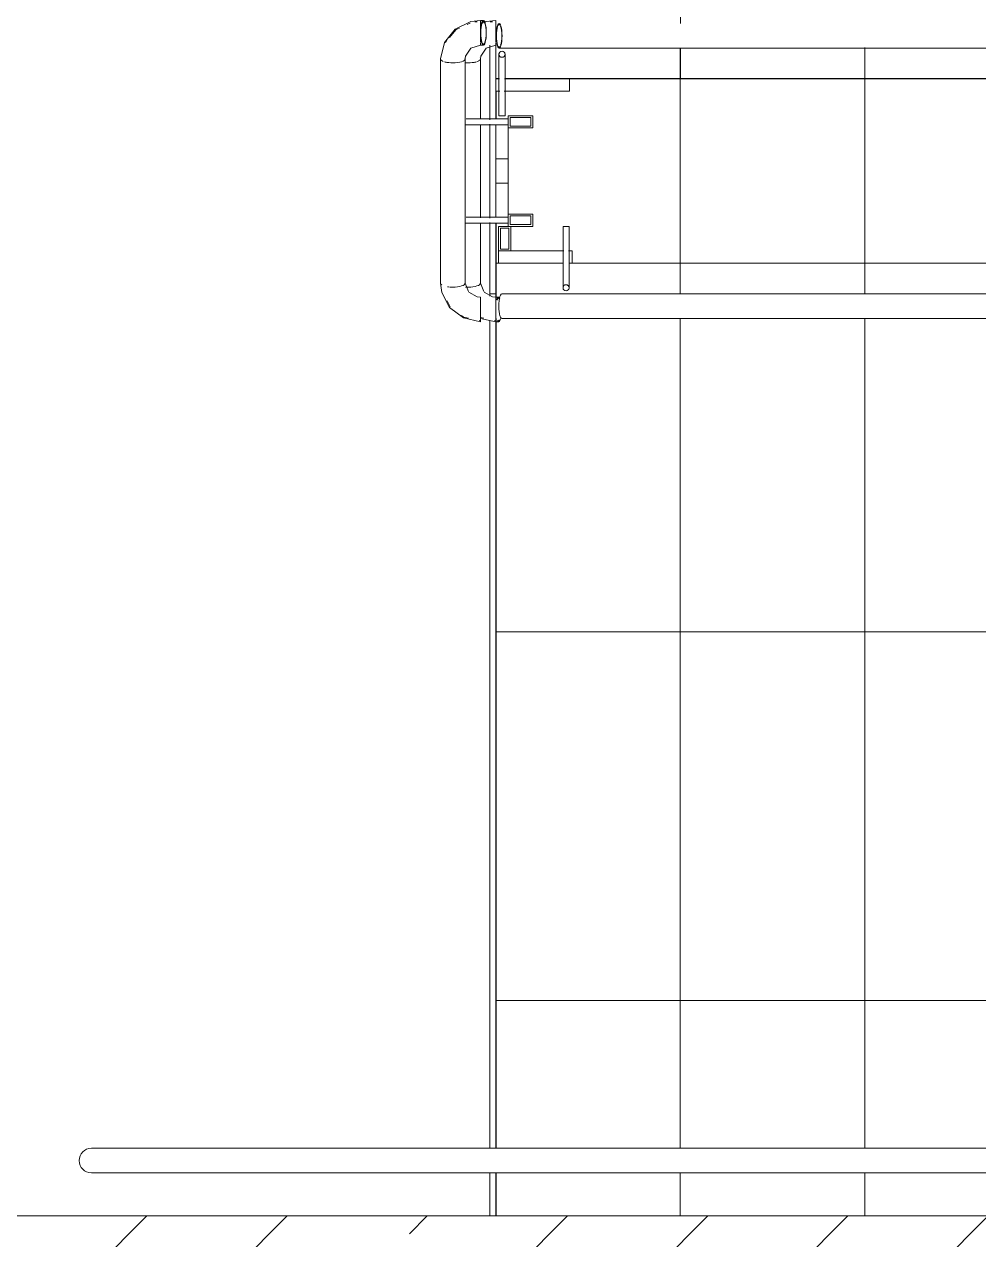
# Model space of a CAD drawing. Header units: millimetres. Extents: x -6467 to 106027, y -7090 to 195095.
# Drawn here: x 94833 to 96385, y 81992 to 83969 of the extents above; entities that cross this region are included whole.
import ezdxf

# ---------------------------------------------------------------- set-up
doc = ezdxf.new("R2010")
doc.units = ezdxf.units.MM
doc.linetypes.add('50_200_ШТРИХ_1Т_ш5_п1_п1_', pattern=[1400, 1000, -200, 0, -200])
for name, color, linetype, lineweight in [('A-FLOR', 7, 'Continuous', 9), ('A-WALL', 7, 'Continuous', 5), ('Ограждение', 7, 'Continuous', 9), ('Ограждение-1', 7, 'Continuous', 20)]:
    doc.layers.add(name, color=color, linetype=linetype, lineweight=lineweight)
for name, color, linetype, lineweight, true_color in [('S-STRS-1', 7, 'Continuous', 9, 0xaaaaaa), ('S-STRS-2', 7, 'Continuous', 5, 0xbfbfbf), ('Оси-3', 7, '50_200_ШТРИХ_1Т_ш5_п1_п1_', 9, 0xaaaaaa)]:
    doc.layers.add(name, color=color, linetype=linetype, lineweight=lineweight, true_color=true_color)
pattern_1 = [(0, (99500, 83880.7), (0, 600), []), (90, (99500, 83880.7), (-600, 4e-14), [])]
pattern_2 = [(180, (95600, 83880.7), (-7e-14, -600), []), (270, (95600, 83880.7), (600, 4e-14), [])]
pattern_3 = [(180, (95600, 83580.7), (-7e-14, -600), []), (270, (95600, 83580.7), (600, 4e-14), [])]

# ---------------------------------------------------------------- blocks, each defined once
blk = doc.blocks.new('О_Элемент поручня_Пристенный_Двухуровневый_Труба_ГОСТ 87321 - О_Элемент поручня_Пристенный_Двухуровневый_Труба_ГОСТ 8732-78 2-21433407-АИ_План этажа Радиаторы_2')
at = {"layer": 'Ограждение'}
for p, q in [((-4640, 0), (280, 0)), ((280, -40), (-4640, -40))]:
    blk.add_line(p, q, dxfattribs=at)
blk.add_arc((280, -20), 20, 270, 90, dxfattribs=at)
blk = doc.blocks.new('О_Элемент ограждения_Обод_Труба_ГОСТ 8645-68 - О_Элемент ограждения_Обод_Труба_ГОСТ 8645-68-26169631-АИ_План этажа Радиаторы_2')
at = {"layer": 'Ограждение-1'}
for p, q in [((0, 20), (-20, 20)), ((-20, 20), (-20, -20)), ((0, -20), (0, 20)), ((-17, 17), (-3, 17)), ((-17, -17), (-17, 17)), ((-3, 17), (-3, -17)), ((-3, -17), (-17, -17)), ((-20, -20), (0, -20))]:
    blk.add_line(p, q, dxfattribs=at)
blk = doc.blocks.new('О_Полоса_Трапеция прямоугольная_Прокат_ГОСТ 103-2006 - Крепежная пластина-V190-АИ_План этажа Радиаторы_2')
at = {"layer": 'Ограждение'}
for p, q in [((95604.3, 83600.7), (95604.3, 83580.7)), ((95710.8, 83600.7), (95624.3, 83600.7)), ((95724.3, 83600.7), (95717.9, 83600.7)), ((95724.3, 83580.7), (95724.3, 83600.7))]:
    blk.add_line(p, q, dxfattribs=at)
blk = doc.blocks.new('О_Кронштейн_Форма Г_Круг_ГОСТ 2590-2006 - О_Кронштейн_Форма Г_Круг_ГОСТ 2590-2006-18969516-АИ_План этажа Радиаторы_2')
at = {"layer": 'Ограждение'}
for p, q in [((21685.8, 45871), (21685.8, 45946)), ((21695.8, 45946), (21695.8, 45871)), ((21685.8, 45871), (21690.8, 45871)), ((21690.8, 45871), (21695.8, 45871))]:
    blk.add_line(p, q, dxfattribs=at)
at = {"layer": 'Ограждение', "flags": 128}
for points in [[(21685.8, 45946), (21685.8, 45962.4), (21685.8, 45970.8), (21685.8, 45971)], [(21695.8, 45971), (21695.8, 45964.9), (21695.8, 45949.6), (21695.8, 45946)]]:
    blk.add_lwpolyline(points, dxfattribs=at)
at = {"layer": 'Ограждение'}
for start, end in [(90, 270), (270, 90)]:
    blk.add_arc((21690.8, 45971), 5, start, end, dxfattribs=at)
blk = doc.blocks.new('О_Кронштейн_Форма Г_Круг_ГОСТ 2590-2006 - О_Кронштейн_Форма Г_Круг_ГОСТ 2590-2006-V142-АИ_План этажа Радиаторы_2')
at = {"layer": 'Ограждение'}
for p, q in [((17905.8, 45871), (17905.8, 45946)), ((17915.8, 45946), (17915.8, 45871)), ((17905.8, 45871), (17906, 45871)), ((17915.6, 45871), (17915.8, 45871))]:
    blk.add_line(p, q, dxfattribs=at)
at = {"layer": 'Ограждение', "flags": 128}
for points in [[(17905.8, 45946), (17905.8, 45962.4), (17905.8, 45970.8), (17905.8, 45971)], [(17915.8, 45971), (17915.8, 45964.9), (17915.8, 45949.6), (17915.8, 45946)]]:
    blk.add_lwpolyline(points, dxfattribs=at)
at = {"layer": 'Ограждение'}
for start, end in [(285, 45), (150, 195), (225, 240)]:
    blk.add_arc((17910.8, 45971), 5, start, end, dxfattribs=at)
blk = doc.blocks.new('О_Элемент поручня_Маршевый_Труба_ГОСТ 8732-78 - О_Элемент поручня_Маршевый_Труба_ГОСТ 8732-78-V191-АИ_План этажа Радиаторы_2')
at = {"layer": 'Ограждение'}
for p, q in [((-13.2, 40), (-3902.6, 40)), ((-3902.6, 0), (-13.2, 0))]:
    blk.add_line(p, q, dxfattribs=at)
at = {"layer": 'Ограждение', "flags": 128}
for points in [[(-8.4, 20), (-8.6, 24.5), (-8.9, 28.7), (-9.5, 32.5), (-10.2, 35.6), (-11.1, 38), (-12.1, 39.5), (-13.2, 40)], [(-13.2, 0), (-12.1, 0.5), (-11.1, 2), (-10.2, 4.4), (-9.5, 7.5), (-8.9, 11.3), (-8.6, 15.5), (-8.4, 20)]]:
    blk.add_lwpolyline(points, dxfattribs=at)
blk = doc.blocks.new('О_Элемент поручня_Маршевый_Труба_ГОСТ 8732-78 - О_Элемент поручня_Маршевый_Труба_ГОСТ 8732-78-V193-АИ_План этажа Радиаторы_2')
at = {"layer": 'Ограждение'}
blk.add_line((-3902.6, 0), (-13.2, 0), dxfattribs=at)
at = {"layer": 'Ограждение', "flags": 128}
for points in [[(-3907.3, 20), (-3907.2, 24.5), (-3906.9, 28.7), (-3906.3, 32.5), (-3905.6, 35.6), (-3904.7, 38), (-3903.7, 39.5), (-3902.6, 40)], [(-3902.6, 40), (-3901.6, 39.5), (-3900.6, 38), (-3899.7, 35.6), (-3898.9, 32.5), (-3898.4, 28.7), (-3898, 24.5), (-3897.9, 20)], [(-3906.5, 8.9), (-3906.9, 11.3), (-3907.2, 15.5), (-3907.3, 20)], [(-3901.1, 37.3), (-3902.1, 38.4), (-3903.1, 38.4), (-3904.2, 37.3), (-3905.1, 35.2), (-3905.9, 32.3), (-3906.5, 28.6), (-3906.9, 24.4), (-3907, 20)], [(-3907, 20), (-3906.9, 15.6), (-3906.5, 11.4), (-3905.9, 7.7), (-3905.1, 4.8), (-3904.2, 2.7), (-3903.1, 1.6), (-3902.1, 1.6), (-3901.1, 2.7)], [(-3897.9, 20), (-3898, 15.5), (-3898.4, 11.3), (-3898.9, 7.5), (-3899.7, 4.4), (-3900.6, 2), (-3901.6, 0.5), (-3902.6, 0)], [(-3898.2, 20), (-3898.4, 24.4), (-3898.7, 28.6), (-3899.3, 32.3), (-3900.1, 35.2)], [(-3900.1, 4.8), (-3899.3, 7.7), (-3898.7, 11.4), (-3898.4, 15.6), (-3898.2, 20)], [(-3902.6, 0), (-3903.7, 0.5), (-3904.7, 2), (-3905.6, 4.4), (-3906.3, 7.5)]]:
    blk.add_lwpolyline(points, dxfattribs=at)
blk = doc.blocks.new('О_Элемент поручня_Маршевый_Труба_ГОСТ 8732-78 - О_Элемент поручня_Маршевый_Труба_ГОСТ 8732-78-V194-АИ_План этажа Радиаторы_2')
at = {"layer": 'Ограждение'}
for p, q in [((-3902.1, 38.4), (-3903.1, 38.4)), ((-3903.1, 1.6), (-3902.1, 1.6))]:
    blk.add_line(p, q, dxfattribs=at)
at = {"layer": 'Ограждение', "flags": 128}
for points in [[(-3907.3, 20), (-3907.2, 24.5), (-3906.9, 28.7), (-3906.3, 32.5), (-3905.6, 35.6), (-3904.7, 38), (-3903.7, 39.5), (-3902.6, 40)], [(-3906.5, 8.9), (-3906.9, 11.3), (-3907.2, 15.5), (-3907.3, 20)], [(-3902.6, 0), (-3903.7, 0.5), (-3904.7, 2), (-3905.6, 4.4), (-3906.3, 7.5)]]:
    blk.add_lwpolyline(points, dxfattribs=at)
blk = doc.blocks.new('О_Полоса_Трапеция прямоугольная_Прокат_ГОСТ 103-2006 - Крепежная пластина-V195-АИ_План этажа Радиаторы_2')
at = {"layer": 'Ограждение'}
for p, q in [((95605.8, 83880.7), (95600, 83880.7)), ((95600, 83880.7), (95600, 83860.7)), ((95720, 83880.7), (95614.3, 83880.7)), ((95720, 83860.7), (95720, 83880.7)), ((95600, 83860.7), (95606.5, 83860.7)), ((95613.5, 83860.7), (95720, 83860.7))]:
    blk.add_line(p, q, dxfattribs=at)
blk = doc.blocks.new('О_Кронштейн_Форма Г_Круг_ГОСТ 25901 - О_Кронштейн_Форма Г_Круг_ГОСТ 2590-2006 2-26172775-АИ_План этажа Радиаторы_2')
at = {"layer": 'Ограждение'}
for p, q in [((7624.5, 57212.1), (7670, 57212.1)), ((7670, 57202.1), (7624.4, 57202.1))]:
    blk.add_line(p, q, dxfattribs=at)
blk = doc.blocks.new('О_Кронштейн_Форма Г_Круг_ГОСТ 25901 - О_Кронштейн_Форма Г_Круг_ГОСТ 2590-2006 2-V109-АИ_План этажа Радиаторы_2')
at = {"layer": 'Ограждение'}
for p, q in [((7601.5, 57212.1), (7605, 57212.1)), ((7605, 57212.1), (7670, 57212.1)), ((7670, 57207.1), (7670, 57212.1)), ((7670, 57202.1), (7670, 57207.1)), ((7605, 57202.1), (7600, 57202.1)), ((7670, 57202.1), (7605, 57202.1))]:
    blk.add_line(p, q, dxfattribs=at)
blk = doc.blocks.new('О_Кронштейн_Форма Г_Круг_ГОСТ 25901 - О_Кронштейн_Форма Г_Круг_ГОСТ 2590-2006 2-V110-АИ_План этажа Радиаторы_2')
at = {"layer": 'Ограждение'}
for p, q in [((7624.9, 57052.1), (7670, 57052.1)), ((7670, 57042.1), (7624.9, 57042.1))]:
    blk.add_line(p, q, dxfattribs=at)
blk = doc.blocks.new('О_Кронштейн_Форма Г_Круг_ГОСТ 25901 - О_Кронштейн_Форма Г_Круг_ГОСТ 2590-2006 2-V111-АИ_План этажа Радиаторы_2')
at = {"layer": 'Ограждение'}
for p, q in [((7601.5, 57052.1), (7605, 57052.1)), ((7605, 57052.1), (7670, 57052.1)), ((7605, 57042.1), (7599.8, 57042.1)), ((7670, 57042.1), (7605, 57042.1))]:
    blk.add_line(p, q, dxfattribs=at)
blk = doc.blocks.new('О_Элемент ограждения_Обод_Труба_ГОСТ 1 - О_Элемент ограждения_Обод_Труба_ГОСТ 8645-68 2-V200-АИ_План этажа Радиаторы_2')
at = {"layer": 'Ограждение-1'}
for p, q in [((-180, 20), (-160, 20)), ((-180, -20), (-180, 20)), ((-160, 20), (-160, -20)), ((-20, -20), (-20, 20)), ((-20, 20), (0, 20)), ((0, 20), (0, -15.7)), ((-177, 17), (-177, -17)), ((-163, 17), (-177, 17)), ((-163, -17), (-163, 17)), ((-17, 17), (-17, -17)), ((-3, 17), (-17, 17)), ((-3, -17), (-3, 17)), ((-177, -17), (-163, -17)), ((-17, -17), (-3, -17)), ((-174.8, -20), (-180, -20)), ((-160, -20), (-165.2, -20)), ((0, -20), (-20, -20))]:
    blk.add_line(p, q, dxfattribs=at)
blk = doc.blocks.new('О_Полоса_Трапеция прямоугольная_Прокат_ГОСТ 1 - Крепежная пластина 2-V163-АИ_План этажа Радиаторы_2')
at = {"layer": 'Ограждение'}
for p, q in [((83620, 46.7), (83600, 46.7)), ((83600, 46.7), (83600, -48.9)), ((83620, -43.3), (83620, 46.7))]:
    blk.add_line(p, q, dxfattribs=at)
blk = doc.blocks.new('О_Элемент поручня_Маршевый_Труба_ГОСТ 1 - О_Элемент поручня_Маршевый_Труба_ГОСТ 8732-78 2-26200901-АИ_План этажа Радиаторы_2')
at = {"layer": 'Ограждение'}
for p, q in [((-371.3, 0), (-6.4, 0)), ((-6.4, -40), (-371.3, -40))]:
    blk.add_line(p, q, dxfattribs=at)
for centre, start_param, end_param in [((-371.3, -20), 0, 0.224399), ((-371.3, -20), 4.712389, 6.283185), ((-6.4, -20), 4.712389, 6.283185), ((-371.3, -20), 2.879793, 3.141593), ((-371.3, -20), 3.141593, 3.814791), ((-371.3, -20), 4.039191, 4.712389), ((-6.4, -20), 3.141593, 3.590392), ((-6.4, -20), 4.26359, 4.449653), ((-6.4, -20), 4.48799, 4.712389)]:
    blk.add_ellipse(centre, major_axis=(0, 20), ratio=0.322266, start_param=start_param, end_param=end_param, dxfattribs=at)
blk = doc.blocks.new('О_Элемент поручня_Маршевый_Труба_ГОСТ 1 - О_Элемент поручня_Маршевый_Труба_ГОСТ 8732-78 2-V132-АИ_План этажа Радиаторы_2')
at = {"layer": 'Ограждение'}
for p, q in [((-371.3, 0), (-273, 0)), ((-264.6, 0), (-113, 0)), ((-104.6, 0), (-6.4, 0))]:
    blk.add_line(p, q, dxfattribs=at)
for centre, start_param, end_param in [((-371.3, -20), 0, 0.261799), ((-371.3, -20), 5.834386, 6.283185), ((-371.3, -20), 4.712389, 5.385587), ((-6.4, -20), 4.712389, 6.283185), ((-371.3, -20), 4.45951, 4.712389), ((-6.4, -20), 4.48799, 4.712389)]:
    blk.add_ellipse(centre, major_axis=(0, 20), ratio=0.322266, start_param=start_param, end_param=end_param, dxfattribs=at)
blk = doc.blocks.new('О_Полоса_Трапеция прямоугольная_Прокат_ГОСТ 1 - Крепежная пластина 2-V164-АИ_План этажа Радиаторы_2')
at = {"layer": 'Ограждение'}
for p, q in [((83600, 102.6), (83600, 6.7)), ((83620, 6.7), (83620, 96.7)), ((83600, 6.7), (83620, 6.7))]:
    blk.add_line(p, q, dxfattribs=at)
blk = doc.blocks.new('О_Элемент поручня_Загиб_Труба_ГОСТ 1 - О_Элемент поручня_Загиб_Труба_ГОСТ 8732-78 2-V201-АИ_План этажа Радиаторы_2')
at = {"layer": 'Ограждение'}
for p, q in [((95550, 83548.2), (95555.3, 83534.5)), ((95575, 83523.6), (95575, 83525.6)), ((95575, 83499.2), (95575, 83524.6)), ((95575, 83524.1), (95575, 83523.2)), ((95525.5, 83510), (95520.6, 83519.6)), ((95575, 83487.1), (95572.6, 83487.7)), ((95575, 83485.6), (95575, 83499.2)), ((95575, 83487.5), (95575, 83487.1))]:
    blk.add_line(p, q, dxfattribs=at)
at = {"layer": 'Ограждение', "flags": 128}
for points in [[(95575, 83485.6), (95547.1, 83491.7), (95524.7, 83508.6), (95512, 83533), (95510, 83548.2)], [(95556.1, 83533.8), (95569.7, 83526.2), (95575, 83525.6)], [(95555.7, 83491.4), (95547.5, 83493.2), (95544.3, 83495.6)]]:
    blk.add_lwpolyline(points, dxfattribs=at)
at = {"layer": 'Ограждение'}
blk.add_ellipse((95530, 83548.2), major_axis=(20, 0), ratio=0.322266, start_param=4.712389, end_param=6.283185, dxfattribs=at)
blk = doc.blocks.new('О_Элемент поручня_Загиб_Труба_ГОСТ 1 - О_Элемент поручня_Загиб_Труба_ГОСТ 8732-78 2-V154-АИ_План этажа Радиаторы_2')
at = {"layer": 'Ограждение'}
for p, q in [((-125, -143.9), (-119.7, -157.6)), ((-100, -168.5), (-100, -166.5)), ((-100, -169.5), (-100, -167.5)), ((-100, -168), (-100, -169)), ((-119.3, -200.7), (-125, -199.5)), ((-100, -206.5), (-125, -201.1)), ((-100, -205), (-102.4, -204.5)), ((-100, -206.5), (-100, -204.4)), ((-100, -204.6), (-100, -205))]:
    blk.add_line(p, q, dxfattribs=at)
at = {"layer": 'Ограждение', "flags": 128}
blk.add_lwpolyline([(-118.9, -158.4), (-105.3, -166), (-100, -166.5)], dxfattribs=at)
at = {"layer": 'Ограждение'}
blk.add_ellipse((-145, -143.9), major_axis=(20, 0), ratio=0.322266, start_param=4.712389, end_param=6.283185, dxfattribs=at)
blk = doc.blocks.new('О_Элемент поручня_Загиб_Труба_ГОСТ 1 - О_Элемент поручня_Загиб_Труба_ГОСТ 8732-78 2-V202-АИ_План этажа Радиаторы_2')
at = {"layer": 'Ограждение'}
for p, q in [((95553.4, 83969.3), (95558.1, 83971.5)), ((95565.9, 83973.2), (95569.4, 83973.6)), ((95575, 83974.7), (95575, 83975.7)), ((95575, 83949.3), (95575, 83974.7)), ((95517.7, 83939.6), (95520.5, 83943)), ((95575, 83944.6), (95575, 83949.3)), ((95575, 83940.7), (95575, 83944.6)), ((95575, 83939.6), (95575, 83939.1)), ((95575, 83938.7), (95575, 83939.6)), ((95575, 83939.5), (95575, 83938.2)), ((95575, 83935.7), (95575, 83939.5)), ((95575, 83937.3), (95575, 83937.2))]:
    blk.add_line(p, q, dxfattribs=at)
at = {"layer": 'Ограждение', "flags": 128}
for points in [[(95510, 83913.1), (95516.2, 83939.9), (95533.7, 83961.5), (95559.1, 83973.9), (95575, 83975.7)], [(95524.6, 83947.9), (95535.2, 83960.7), (95540.6, 83963.3)], [(95575, 83935.7), (95559.1, 83930.6), (95550.5, 83917.7), (95550, 83913.1)]]:
    blk.add_lwpolyline(points, dxfattribs=at)
at = {"layer": 'Ограждение'}
for start_param, end_param in [(2.879793, 3.141593), (3.975256, 4.128787), (4.712389, 6.283185), (0, 0.261799)]:
    blk.add_ellipse((95530, 83913.1), major_axis=(20, 0), ratio=0.322266, start_param=start_param, end_param=end_param, dxfattribs=at)
blk = doc.blocks.new('О_Элемент поручня_Загиб_Труба_ГОСТ 1 - О_Элемент поручня_Загиб_Труба_ГОСТ 8732-78 2-V203-АИ_План этажа Радиаторы_2')
at = {"layer": 'Ограждение'}
for p, q in [((95590.9, 83973.2), (95594.4, 83973.6)), ((95600, 83974.7), (95600, 83975.7)), ((95600, 83949.3), (95600, 83974.7)), ((95600, 83944.6), (95600, 83949.3)), ((95600, 83940.7), (95600, 83944.6)), ((95600, 83939.6), (95600, 83939.1)), ((95600, 83938.7), (95600, 83939.6)), ((95600, 83939.5), (95600, 83938.2)), ((95600, 83935.7), (95600, 83939.5)), ((95600, 83937.3), (95600, 83937.2))]:
    blk.add_line(p, q, dxfattribs=at)
at = {"layer": 'Ограждение', "flags": 128}
for points in [[(95575, 83969.4), (95584.1, 83973.9), (95600, 83975.7)], [(95600, 83935.7), (95584.1, 83930.6), (95575.5, 83917.7), (95575, 83913.1)]]:
    blk.add_lwpolyline(points, dxfattribs=at)
at = {"layer": 'Ограждение'}
for start_param, end_param in [(4.45951, 4.712389), (5.295991, 5.449522), (5.546052, 5.759587), (0, 0.261799)]:
    blk.add_ellipse((95555, 83913.1), major_axis=(20, 0), ratio=0.322266, start_param=start_param, end_param=end_param, dxfattribs=at)
blk = doc.blocks.new('О_Элемент поручня_Площадочный_Одноуровневый_ГОСТ 1 - О_Элемент поручня_Площадочный_Одноуровневый_ГОСТ 8732-78 2-V204-АИ_План этажа Радиаторы_2')
at = {"layer": 'Ограждение'}
for p, q in [((4.7, 0), (0, 0)), ((0, 0), (0, -0.7)), ((0, -10), (0, -13.2)), ((0, -14.1), (0, -14.8)), ((0, -37.9), (0, -36)), ((0, -37.9), (0, -36)), ((0, -36.2), (0, -37.3)), ((0, -36.2), (0, -37.3)), ((0, -39.3), (0, -40)), ((0, -40), (4.7, -40))]:
    blk.add_line(p, q, dxfattribs=at)
at = {"layer": 'Ограждение', "flags": 128}
for points in [[(0, -20), (0.1, -15.5), (0.5, -11.3), (1, -7.5), (1.8, -4.4), (2.7, -2), (3.7, -0.5), (4.7, 0)], [(9.1, -20), (9, -15.6), (8.6, -11.4), (8, -7.7), (7.2, -4.8), (6.3, -2.7), (5.2, -1.6), (4.2, -1.6), (3.2, -2.7), (2.2, -4.8), (1.5, -7.7), (0.9, -11.4), (0.5, -15.6), (0.4, -20)], [(4.7, 0), (5.8, -0.5), (6.8, -2), (7.7, -4.4), (8.4, -7.5), (9, -11.3), (9.3, -15.5), (9.4, -20)], [(4.7, -40), (3.7, -39.5), (2.7, -38), (1.8, -35.6), (1, -32.5), (0.5, -28.7), (0.1, -24.5), (0, -20)], [(0.4, -20), (0.5, -24.4), (0.9, -28.6), (1.5, -32.3), (2.2, -35.2), (3.2, -37.3), (4.2, -38.4), (5.2, -38.4), (6.3, -37.3), (7.2, -35.2), (8, -32.3), (8.6, -28.6), (9, -24.4), (9.1, -20)], [(9.4, -20), (9.3, -24.5), (9, -28.7), (8.4, -32.5), (7.7, -35.6), (6.8, -38), (5.8, -39.5), (4.7, -40)]]:
    blk.add_lwpolyline(points, dxfattribs=at)
blk = doc.blocks.new('О_Элемент поручня_Площадочный_Одноуровневый_ГОСТ 1 - О_Элемент поручня_Площадочный_Одноуровневый_ГОСТ 8732-78 2-V139-АИ_План этажа Радиаторы_2')
at = {"layer": 'Ограждение'}
for p, q in [((4.7, 0), (0, 0)), ((0, -40), (4.7, -40))]:
    blk.add_line(p, q, dxfattribs=at)
at = {"layer": 'Ограждение', "flags": 128}
for points in [[(1.8, -4.4), (2.7, -2), (3.7, -0.5), (4.7, 0)], [(6.3, -2.7), (5.2, -1.6), (4.2, -1.6), (3.2, -2.7), (2.2, -4.8)], [(4.7, 0), (5.8, -0.5), (6.8, -2)]]:
    blk.add_lwpolyline(points, dxfattribs=at)
blk = doc.blocks.new('О_Элемент поручня_Площадочный_Одноуровневый_ГОСТ 1 - О_Элемент поручня_Площадочный_Одноуровневый_ГОСТ 8732-78 2-V205-АИ_План этажа Радиаторы_2')
at = {"layer": 'Ограждение'}
for p, q in [((9.4, 0), (4.7, 0)), ((9.4, -2), (9.4, 0)), ((9.4, -20), (9.4, 0)), ((9.4, -1.5), (9.4, -2.1)), ((3.7, -39.5), (4.7, -40)), ((9.4, -40), (9.4, -20)), ((9.4, -36), (9.4, -38.5)), ((9.4, -40), (9.4, -37.3)), ((4.7, -40), (9.4, -40))]:
    blk.add_line(p, q, dxfattribs=at)
at = {"layer": 'Ограждение', "flags": 128}
for points in [[(4.7, 0), (3.7, -0.5), (2.7, -2), (1.8, -4.4)], [(3.2, -2.7), (4.2, -1.6), (5.2, -1.6), (6.3, -2.7)], [(6.8, -2), (5.8, -0.5), (4.7, 0)], [(7.2, -35.2), (6.3, -37.3), (5.2, -38.4), (4.2, -38.4), (3.2, -37.3)], [(4.7, -40), (5.8, -39.5), (6.8, -38), (7.7, -35.6)]]:
    blk.add_lwpolyline(points, dxfattribs=at)
blk = doc.blocks.new('О_Элемент поручня_Площадочный_Одноуровневый_ГОСТ 1 - О_Элемент поручня_Площадочный_Одноуровневый_ГОСТ 8732-78 2-V206-АИ_План этажа Радиаторы_2')
at = {"layer": 'Ограждение'}
for p, q in [((9.4, 0), (4.7, 0)), ((9.4, -2), (9.4, 0)), ((9.4, -2.7), (9.4, 0)), ((3.7, -39.5), (4.7, -40)), ((9.4, -40), (9.4, -37.3)), ((9.4, -37.9), (9.4, -38.5)), ((9.4, -40), (9.4, -38)), ((4.7, -40), (9.4, -40))]:
    blk.add_line(p, q, dxfattribs=at)
at = {"layer": 'Ограждение', "flags": 128}
for points in [[(4.7, 0), (3.7, -0.5), (2.7, -2), (1.8, -4.4)], [(3.2, -2.7), (4.2, -1.6), (5.2, -1.6), (6.3, -2.7)], [(6.8, -2), (5.8, -0.5), (4.7, 0)], [(7.2, -35.2), (6.3, -37.3), (5.2, -38.4), (4.2, -38.4), (3.2, -37.3)], [(4.7, -40), (5.8, -39.5), (6.8, -38), (7.7, -35.6)]]:
    blk.add_lwpolyline(points, dxfattribs=at)
blk = doc.blocks.new('О_Элемент поручня_выступ_Загиб слева_Труба_ГОСТ 8732-78 - О_Элемент поручня_выступ_Загиб слева_Труба_ГОСТ 8732-78-V219-АИ_План этажа Радиаторы_2')
at = {"layer": 'Ограждение'}
blk.add_line((-310, 0), (-300, 0), dxfattribs=at)

msp = doc.modelspace()

# ---------------------------------------------------------------- hatches: boundary and pattern name
at = {"layer": 'A-WALL'}
h = msp.add_hatch(dxfattribs=at)
h.set_pattern_fill('FP_1', color=256, style=0, pattern_type=2)
h.set_pattern_definition([(45, (0, 0), (-228.0985, 228.0985), []), (45, (228.1, 0), (-228.0985, 228.0985), [403.225, -80.645, 6.706, -73.939])])
h.paths.add_polyline_path([(100750, 81780.7), (100750, 82030.7), (93750, 82030.7), (93750, 81780.7), (99166.3, 81780.7)])
at = {"layer": 'S-STRS-2'}
h = msp.add_hatch(dxfattribs=at)
h.set_pattern_fill('FP_13', color=256, style=0, pattern_type=2)
h.set_pattern_definition(pattern_1)
h.paths.add_polyline_path([(95600, 83880.7), (95605.2, 83880.7), (95607.3, 83895.7), (95614.8, 83895.7), (95614.8, 83880.7), (95900, 83880.7), (95900, 83930.7), (95604.4, 83932.7), (95602, 83938.4), (95601, 83955.2), (95604.4, 83968.7), (95609.5, 83970.7), (95900, 83970.7), (95900, 85320.7), (95600, 85320.7), (95600, 83895.7)])
h.paths.add_polyline_path([(95610, 83904.7), (95605.7, 83907), (95607.3, 83910.4), (95614.3, 83907), (95612.5, 83904.8), (95610.2, 83904.7)])
h.paths.add_polyline_path([(95610, 83915.7), (95605.7, 83920.6), (95610, 83925.7), (95613.2, 83923.5), (95610.4, 83916.6)])
h.paths.add_polyline_path([(95600, 85360.7), (95900, 85360.7), (95900, 85430.7), (95600, 85430.7)])
h = msp.add_hatch(dxfattribs=at)
h.set_pattern_fill('FP_13', color=256, style=0, pattern_type=2)
h.set_pattern_definition(pattern_1)
h.paths.add_polyline_path([(95900, 83880.7), (96200, 83880.7), (96200, 83930.7), (95900, 83930.7)])
h.paths.add_polyline_path([(95900, 83970.7), (96200, 83970.7), (96200, 85320.7), (95900, 85320.7), (95900, 84050.4)])
h.paths.add_polyline_path([(95900, 85360.7), (96200, 85360.7), (96200, 85430.7), (95900, 85430.7)])
h = msp.add_hatch(dxfattribs=at)
h.set_pattern_fill('FP_13', color=256, style=0, pattern_type=2)
h.set_pattern_definition(pattern_1)
h.paths.add_polyline_path([(96200, 83880.7), (96500, 83880.7), (96500, 83930.7), (96200, 83930.7)])
h.paths.add_polyline_path([(96200, 83970.7), (96500, 83970.7), (96500, 85320.7), (96200, 85320.7), (96200, 84050.4)])
h.paths.add_polyline_path([(96500, 85360.7), (96500, 85430.7), (96200, 85430.7), (96200, 85360.7)])
h = msp.add_hatch(dxfattribs=at)
h.set_pattern_fill('FP_14', color=256, style=0, pattern_type=2)
h.set_pattern_definition(pattern_2)
h.paths.add_polyline_path([(95600, 83580.7), (95604.3, 83580.7), (95604.3, 83640.7), (95620, 83640.7), (95620, 83645.9), (95600, 83645), (95600, 83596.3)])
h.paths.add_polyline_path([(95740.5, 83580.7), (95900, 83580.7), (95900, 83880.7), (95720, 83880.7), (95720, 83860.7), (95614.8, 83860.7), (95613.5, 83820.7), (95605.2, 83820.7), (95605.2, 83860.7), (95600, 83860.7), (95600, 83815.5), (95620, 83817.7), (95620, 83820.7), (95660, 83820.7), (95660, 83800.7), (95620, 83800.7), (95620, 83660.7), (95660, 83660.7), (95660, 83640.7), (95624.3, 83640.7), (95624.3, 83600.7), (95709.5, 83600.7), (95710.8, 83640.7), (95719.2, 83640.7), (95719.2, 83600.7), (95724.3, 83600.7), (95724.3, 83580.7)])
h.paths.add_polyline_path([(95607.3, 83603.7), (95621.3, 83603.7), (95620, 83637.7), (95607.3, 83637.7), (95607.3, 83617.7)])
h.paths.add_polyline_path([(95657, 83643.7), (95657, 83657.7), (95623, 83657.7), (95624.3, 83643.7), (95643, 83643.7)])
h.paths.add_polyline_path([(95623, 83803.7), (95657, 83803.7), (95657, 83817.7), (95623, 83817.7), (95623, 83807.1)])
h = msp.add_hatch(dxfattribs=at)
h.set_pattern_fill('FP_14', color=256, style=0, pattern_type=2)
h.set_pattern_definition(pattern_2)
h.paths.add_polyline_path([(95900, 83580.7), (96200, 83580.7), (96200, 83880.7), (95900, 83880.7), (95900, 83807.7)])
h = msp.add_hatch(dxfattribs=at)
h.set_pattern_fill('FP_14', color=256, style=0, pattern_type=2)
h.set_pattern_definition(pattern_2)
h.paths.add_polyline_path([(96200, 83580.7), (96500, 83580.7), (96500, 83880.7), (96200, 83880.7), (96200, 83807.7)])
h = msp.add_hatch(dxfattribs=at)
h.set_pattern_fill('FP_15', color=256, style=0, pattern_type=2)
h.set_pattern_definition(pattern_3)
h.paths.add_polyline_path([(95900, 82030.7), (95900, 82100.7), (95600, 82100.7), (95600, 82030.7), (95844.3, 82030.7)])
h.paths.add_polyline_path([(95900, 82140.7), (95900, 83490.7), (95605.4, 83489.5), (95600, 83490.6), (95600, 83521.3), (95606, 83523.6), (95609.6, 83530.7), (95900, 83530.7), (95900, 83580.7), (95719.2, 83580.7), (95717.9, 83565.7), (95709.5, 83565.7), (95709.5, 83580.7), (95600, 83580.7), (95600, 82140.7), (95844.3, 82140.7)])
h.paths.add_polyline_path([(95714.3, 83535.7), (95711.1, 83537.9), (95715.6, 83544.7), (95718.7, 83540.8), (95715.6, 83536)])
h.paths.add_polyline_path([(95709.4, 83550.4), (95711.8, 83556.6), (95718.3, 83556.6), (95717.9, 83550.8), (95709.5, 83550.5)])
h = msp.add_hatch(dxfattribs=at)
h.set_pattern_fill('FP_15', color=256, style=0, pattern_type=2)
h.set_pattern_definition(pattern_3)
h.paths.add_polyline_path([(95900, 82030.7), (96200, 82030.7), (96200, 82100.7), (95900, 82100.7)])
h.paths.add_polyline_path([(95900, 82140.7), (96200, 82140.7), (96200, 83490.7), (95900, 83490.7), (95900, 82751.8)])
h.paths.add_polyline_path([(95900, 83530.7), (96200, 83530.7), (96200, 83580.7), (95900, 83580.7)])
h = msp.add_hatch(dxfattribs=at)
h.set_pattern_fill('FP_15', color=256, style=0, pattern_type=2)
h.set_pattern_definition(pattern_3)
h.paths.add_polyline_path([(96500, 82030.7), (96500, 82100.7), (96200, 82100.7), (96200, 82030.7)])
h.paths.add_polyline_path([(96500, 82140.7), (96500, 83490.7), (96200, 83490.7), (96200, 82140.7)])
h.paths.add_polyline_path([(96200, 83530.7), (96500, 83530.7), (96500, 83580.7), (96200, 83580.7)])

# ---------------------------------------------------------------- linework, layer by layer
at = {"layer": 'A-FLOR'}
for p, q in [((95590, 83814.2), (95590, 83935.7)), ((95590, 83654.2), (95590, 83807.2)), ((95590, 83527.1), (95590, 83647.2)), ((95590, 82140.7), (95590, 83487.5)), ((95590, 82030.7), (95590, 82100.7))]:
    msp.add_line(p, q, dxfattribs=at)
at = {"layer": 'A-WALL'}
msp.add_line((100750, 82030.7), (93750, 82030.7), dxfattribs=at)
at = {"layer": 'S-STRS-1'}
for p, q in [((95600, 83880.7), (95600, 83939.7)), ((95900, 83880.7), (95900, 83931.3)), ((95900, 83880.7), (95900, 83931.3)), ((96200, 83880.7), (96200, 83931.4)), ((96200, 83880.7), (96200, 83931.4)), ((95900, 83880.7), (95720, 83880.7)), ((96200, 83880.7), (95900, 83880.7)), ((95900, 83880.7), (95900, 83580.7)), ((95900, 83880.7), (95900, 83580.7)), ((96500, 83880.7), (96200, 83880.7)), ((96200, 83880.7), (96200, 83580.7)), ((96200, 83880.7), (96200, 83580.7)), ((95600, 83860.7), (95600, 83815)), ((95600, 83860.7), (95600, 83815)), ((95600, 83646.6), (95600, 83580.7)), ((95600, 83646.6), (95600, 83580.7)), ((95600, 83580.7), (95600, 83522.7)), ((95600, 83580.7), (95710, 83580.7)), ((95600, 83580.7), (95600, 83522.7)), ((95718.5, 83580.7), (95900, 83580.7)), ((95900, 83580.7), (96200, 83580.7)), ((95900, 83580.7), (95900, 83530.2)), ((95900, 83580.7), (95900, 83530.2)), ((96200, 83580.7), (96500, 83580.7)), ((96200, 83580.7), (96200, 83530.4)), ((96200, 83580.7), (96200, 83530.4)), ((95600, 83487.7), (95600, 82140.7)), ((95600, 83487.7), (95600, 82140.7)), ((95900, 83491.2), (95900, 82140.7)), ((95900, 83491.2), (95900, 82140.7)), ((96200, 83491), (96200, 82140.7)), ((96200, 83491), (96200, 82140.7)), ((95600, 82100.7), (95600, 82030.7)), ((95600, 82100.7), (95600, 82030.7)), ((95900, 82100.7), (95900, 82030.7)), ((95900, 82100.7), (95900, 82030.7)), ((96200, 82100.7), (96200, 82030.7)), ((96200, 82100.7), (96200, 82030.7))]:
    msp.add_line(p, q, dxfattribs=at)
at = {"layer": 'Оси-3'}
msp.add_line((-5267.3, 82030.7), (104718, 82030.7), dxfattribs=at)

# ---------------------------------------------------------------- block references
at = {"layer": 'Ограждение'}
for name, p in [('О_Элемент поручня_Загиб_Труба_ГОСТ 1 - О_Элемент поручня_Загиб_Труба_ГОСТ 8732-78 2-V202-АИ_План этажа Радиаторы_2', (0, 0)), ('О_Элемент поручня_Загиб_Труба_ГОСТ 1 - О_Элемент поручня_Загиб_Труба_ГОСТ 8732-78 2-V203-АИ_План этажа Радиаторы_2', (0, 0)), ('О_Элемент поручня_Площадочный_Одноуровневый_ГОСТ 1 - О_Элемент поручня_Площадочный_Одноуровневый_ГОСТ 8732-78 2-V204-АИ_План этажа Радиаторы_2', (95575, 83975.7)), ('О_Элемент поручня_Площадочный_Одноуровневый_ГОСТ 1 - О_Элемент поручня_Площадочный_Одноуровневый_ГОСТ 8732-78 2-V139-АИ_План этажа Радиаторы_2', (95575, 83975.7)), ('О_Элемент поручня_Маршевый_Труба_ГОСТ 8732-78 - О_Элемент поручня_Маршевый_Труба_ГОСТ 8732-78-V193-АИ_План этажа Радиаторы_2', (99507.9, 83930.7)), ('О_Элемент поручня_Маршевый_Труба_ГОСТ 8732-78 - О_Элемент поручня_Маршевый_Труба_ГОСТ 8732-78-V194-АИ_План этажа Радиаторы_2', (99507.9, 83930.7)), ('О_Кронштейн_Форма Г_Круг_ГОСТ 2590-2006 - О_Кронштейн_Форма Г_Круг_ГОСТ 2590-2006-V142-АИ_План этажа Радиаторы_2', (77699.2, 37949.7)), ('О_Кронштейн_Форма Г_Круг_ГОСТ 2590-2006 - О_Кронштейн_Форма Г_Круг_ГОСТ 2590-2006-18969516-АИ_План этажа Радиаторы_2', (73919.2, 37949.7)), ('О_Полоса_Трапеция прямоугольная_Прокат_ГОСТ 103-2006 - Крепежная пластина-V195-АИ_План этажа Радиаторы_2', (0, 0)), ('О_Кронштейн_Форма Г_Круг_ГОСТ 25901 - О_Кронштейн_Форма Г_Круг_ГОСТ 2590-2006 2-V109-АИ_План этажа Радиаторы_2', (87950, 26603.6)), ('О_Кронштейн_Форма Г_Круг_ГОСТ 25901 - О_Кронштейн_Форма Г_Круг_ГОСТ 2590-2006 2-26172775-АИ_План этажа Радиаторы_2', (87950, 26603.6)), ('О_Полоса_Трапеция прямоугольная_Прокат_ГОСТ 1 - Крепежная пластина 2-V164-АИ_План этажа Радиаторы_2', (12000, 83704)), ('О_Полоса_Трапеция прямоугольная_Прокат_ГОСТ 1 - Крепежная пластина 2-V163-АИ_План этажа Радиаторы_2', (12000, 83704)), ('О_Кронштейн_Форма Г_Круг_ГОСТ 25901 - О_Кронштейн_Форма Г_Круг_ГОСТ 2590-2006 2-V111-АИ_План этажа Радиаторы_2', (87950, 26603.6)), ('О_Кронштейн_Форма Г_Круг_ГОСТ 25901 - О_Кронштейн_Форма Г_Круг_ГОСТ 2590-2006 2-V110-АИ_План этажа Радиаторы_2', (87950, 26603.6)), ('О_Полоса_Трапеция прямоугольная_Прокат_ГОСТ 103-2006 - Крепежная пластина-V190-АИ_План этажа Радиаторы_2', (0, 0)), ('О_Элемент поручня_Загиб_Труба_ГОСТ 1 - О_Элемент поручня_Загиб_Труба_ГОСТ 8732-78 2-V201-АИ_План этажа Радиаторы_2', (0, 0)), ('О_Элемент поручня_Загиб_Труба_ГОСТ 1 - О_Элемент поручня_Загиб_Труба_ГОСТ 8732-78 2-V154-АИ_План этажа Радиаторы_2', (95700, 83692.1))]:
    msp.add_blockref(name, p, dxfattribs=at)
for name, p, rotation in [('О_Элемент поручня_Маршевый_Труба_ГОСТ 1 - О_Элемент поручня_Маршевый_Труба_ГОСТ 8732-78 2-26200901-АИ_План этажа Радиаторы_2', (95550, 83541.8), 269.9999999999999), ('О_Элемент поручня_Маршевый_Труба_ГОСТ 1 - О_Элемент поручня_Маршевый_Труба_ГОСТ 8732-78 2-V132-АИ_План этажа Радиаторы_2', (95575, 83541.8), 269.9999999999999), ('О_Элемент ограждения_Обод_Труба_ГОСТ 1 - О_Элемент ограждения_Обод_Труба_ГОСТ 8645-68 2-V200-АИ_План этажа Радиаторы_2', (95640, 83640.7), 269.9999999999999), ('О_Элемент ограждения_Обод_Труба_ГОСТ 8645-68 - О_Элемент ограждения_Обод_Труба_ГОСТ 8645-68-26169631-АИ_План этажа Радиаторы_2', (95604.3, 83620.7), 180), ('О_Кронштейн_Форма Г_Круг_ГОСТ 2590-2006 - О_Кронштейн_Форма Г_Круг_ГОСТ 2590-2006-18969516-АИ_План этажа Радиаторы_2', (117405.1, 129511.7), 180), ('О_Кронштейн_Форма Г_Круг_ГОСТ 2590-2006 - О_Кронштейн_Форма Г_Круг_ГОСТ 2590-2006-V142-АИ_План этажа Радиаторы_2', (113625.1, 129511.7), 180), ('О_Элемент поручня_выступ_Загиб слева_Труба_ГОСТ 8732-78 - О_Элемент поручня_выступ_Загиб слева_Труба_ГОСТ 8732-78-V219-АИ_План этажа Радиаторы_2', (95290, 83531), 180), ('О_Элемент поручня_Площадочный_Одноуровневый_ГОСТ 1 - О_Элемент поручня_Площадочный_Одноуровневый_ГОСТ 8732-78 2-V205-АИ_План этажа Радиаторы_2', (95609.4, 83485.6), 180), ('О_Элемент поручня_Площадочный_Одноуровневый_ГОСТ 1 - О_Элемент поручня_Площадочный_Одноуровневый_ГОСТ 8732-78 2-V206-АИ_План этажа Радиаторы_2', (95609.4, 83485.6), 180), ('О_Элемент поручня_Маршевый_Труба_ГОСТ 8732-78 - О_Элемент поручня_Маршевый_Труба_ГОСТ 8732-78-V191-АИ_План этажа Радиаторы_2', (95596.5, 83530.7), 180), ('О_Элемент поручня_Пристенный_Двухуровневый_Труба_ГОСТ 87321 - О_Элемент поручня_Пристенный_Двухуровневый_Труба_ГОСТ 8732-78 2-21433407-АИ_План этажа Радиаторы_2', (95222.1, 82100.7), 180)]:
    msp.add_blockref(name, p, dxfattribs=dict(at, rotation=rotation))

doc.saveas('drawing.dxf')
